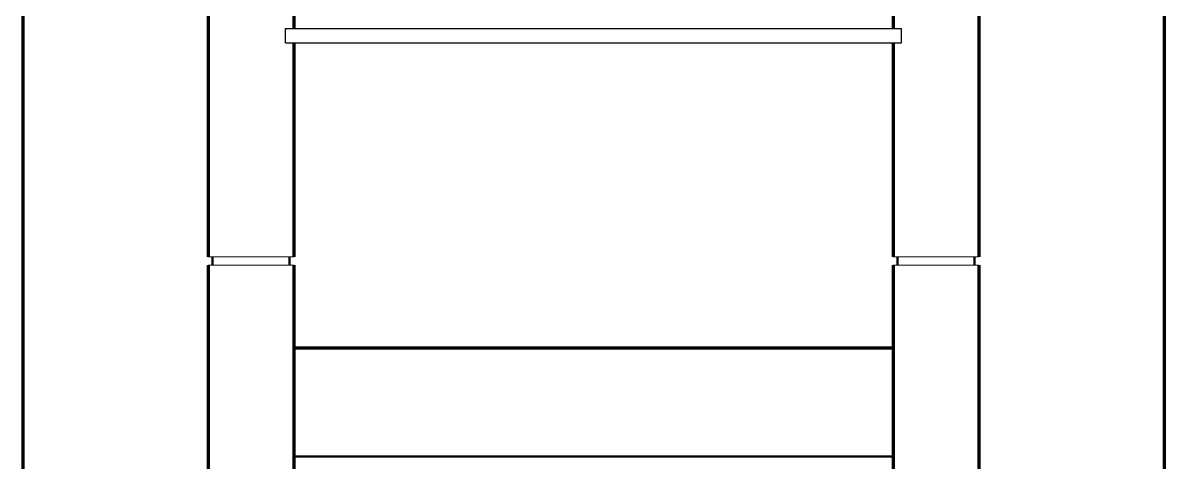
# Model space of a CAD drawing. Header units: millimetres. Extents: x 2016.56 to 2021.8, y 13721.83 to 13722.48.
# Drawn here: x 2020.6046 to 2020.6846, y 13722.1505 to 13722.1813 of the extents above; entities that cross this region are included whole.
import ezdxf

# ---------------------------------------------------------------- set-up
doc = ezdxf.new("R2010")
doc.units = ezdxf.units.MM
for name, color, linetype, lineweight in [('0.3', 150, 'Continuous', 30), ('0.5', 200, 'Continuous', 50), ('0.8', 6, 'Continuous', 80), ('1.00', 232, 'Continuous', 100), ('1.2', 120, 'Continuous', 120), ('PENCERE', 3, 'Continuous', 13)]:
    doc.layers.add(name, color=color, linetype=linetype, lineweight=lineweight)

msp = doc.modelspace()

# ---------------------------------------------------------------- linework, layer by layer
at = {"layer": '0.3'}
for p, q in [((2020.623002, 13722.179938), (2020.623002, 13722.180938)), ((2020.623002, 13722.179938), (2020.623002, 13722.180938)), ((2020.623002, 13722.180938), (2020.666202, 13722.180938)), ((2020.666202, 13722.179938), (2020.666202, 13722.180938)), ((2020.623002, 13722.179938), (2020.666202, 13722.179938))]:
    msp.add_line(p, q, dxfattribs=at)
at = {"layer": '0.5'}
for p, q in [((2020.617902, 13722.164938), (2020.617902, 13722.164338)), ((2020.623302, 13722.164938), (2020.623302, 13722.164338)), ((2020.665902, 13722.164938), (2020.665902, 13722.164338)), ((2020.665902, 13722.164938), (2020.665902, 13722.164338)), ((2020.671302, 13722.164938), (2020.671302, 13722.164338)), ((2020.665602, 13722.150938), (2020.623602, 13722.150938))]:
    msp.add_line(p, q, dxfattribs=at)
at = {"layer": '0.8'}
msp.add_line((2020.665602, 13722.158538), (2020.623602, 13722.158538), dxfattribs=at)
at = {"layer": '1.00'}
for p, q in [((2020.604602, 13722.397538), (2020.604602, 13721.978538)), ((2020.684602, 13722.397538), (2020.684602, 13721.978538)), ((2020.623602, 13722.224338), (2020.623602, 13722.180938)), ((2020.665602, 13722.224338), (2020.665602, 13722.180938)), ((2020.623602, 13722.179938), (2020.623602, 13722.164938)), ((2020.665602, 13722.179938), (2020.665602, 13722.164938)), ((2020.623602, 13722.164338), (2020.623602, 13722.120938)), ((2020.665602, 13722.164338), (2020.665602, 13722.120938))]:
    msp.add_line(p, q, dxfattribs=at)
at = {"layer": '1.2'}
for p, q in [((2020.617602, 13722.224338), (2020.617602, 13722.164938)), ((2020.671602, 13722.224338), (2020.671602, 13722.164938)), ((2020.617602, 13722.164338), (2020.617602, 13722.104938)), ((2020.671602, 13722.164338), (2020.671602, 13722.104938))]:
    msp.add_line(p, q, dxfattribs=at)
at = {"layer": 'PENCERE'}
for p, q in [((2020.617602, 13722.164938), (2020.623602, 13722.164938)), ((2020.671602, 13722.164938), (2020.665602, 13722.164938)), ((2020.617602, 13722.164338), (2020.623602, 13722.164338)), ((2020.671602, 13722.164338), (2020.665602, 13722.164338))]:
    msp.add_line(p, q, dxfattribs=at)

doc.saveas('drawing.dxf')
